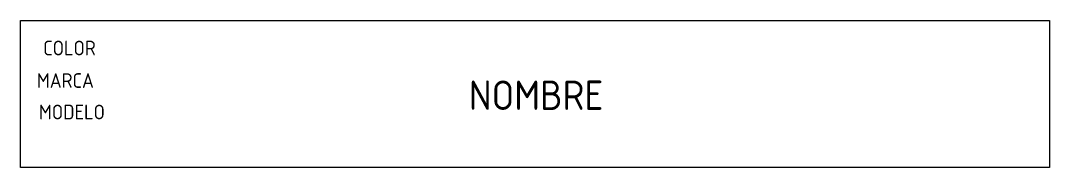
# Model space of a CAD drawing. Header units: millimetres. Extents: x 1727 to 2077, y 1824 to 1874.
import ezdxf

# ---------------------------------------------------------------- set-up
doc = ezdxf.new("R2010")
doc.units = ezdxf.units.MM
doc.layers.add('Pantalla', color=7, linetype='Continuous')
doc.styles.add('Atributos', font='isocp_IV25.ttf')

msp = doc.modelspace()

# ---------------------------------------------------------------- linework, layer by layer
at = {"layer": 'Pantalla'}
msp.add_lwpolyline([(1726.95, 1873.83), (2076.95, 1873.83), (2076.95, 1823.83), (1726.95, 1823.83)], close=True, dxfattribs=at)

# ---------------------------------------------------------------- texts
at = {"layer": 'Pantalla', "style": 'Atributos'}
for tag, p, s, height, flags in [('COLOR', (1734.64, 1861.99), '', 5, 1), ('MARCA', (1732.5, 1850.92), '', 5, 1), ('NOMBRE', (1879.47, 1843.41), 'Pantalla', 10, 8), ('MODELO', (1733.21, 1840.2), '', 5, 1)]:
    msp.add_attdef(tag, p, s, height=height, dxfattribs=dict(at, flags=flags))

doc.saveas('drawing.dxf')
